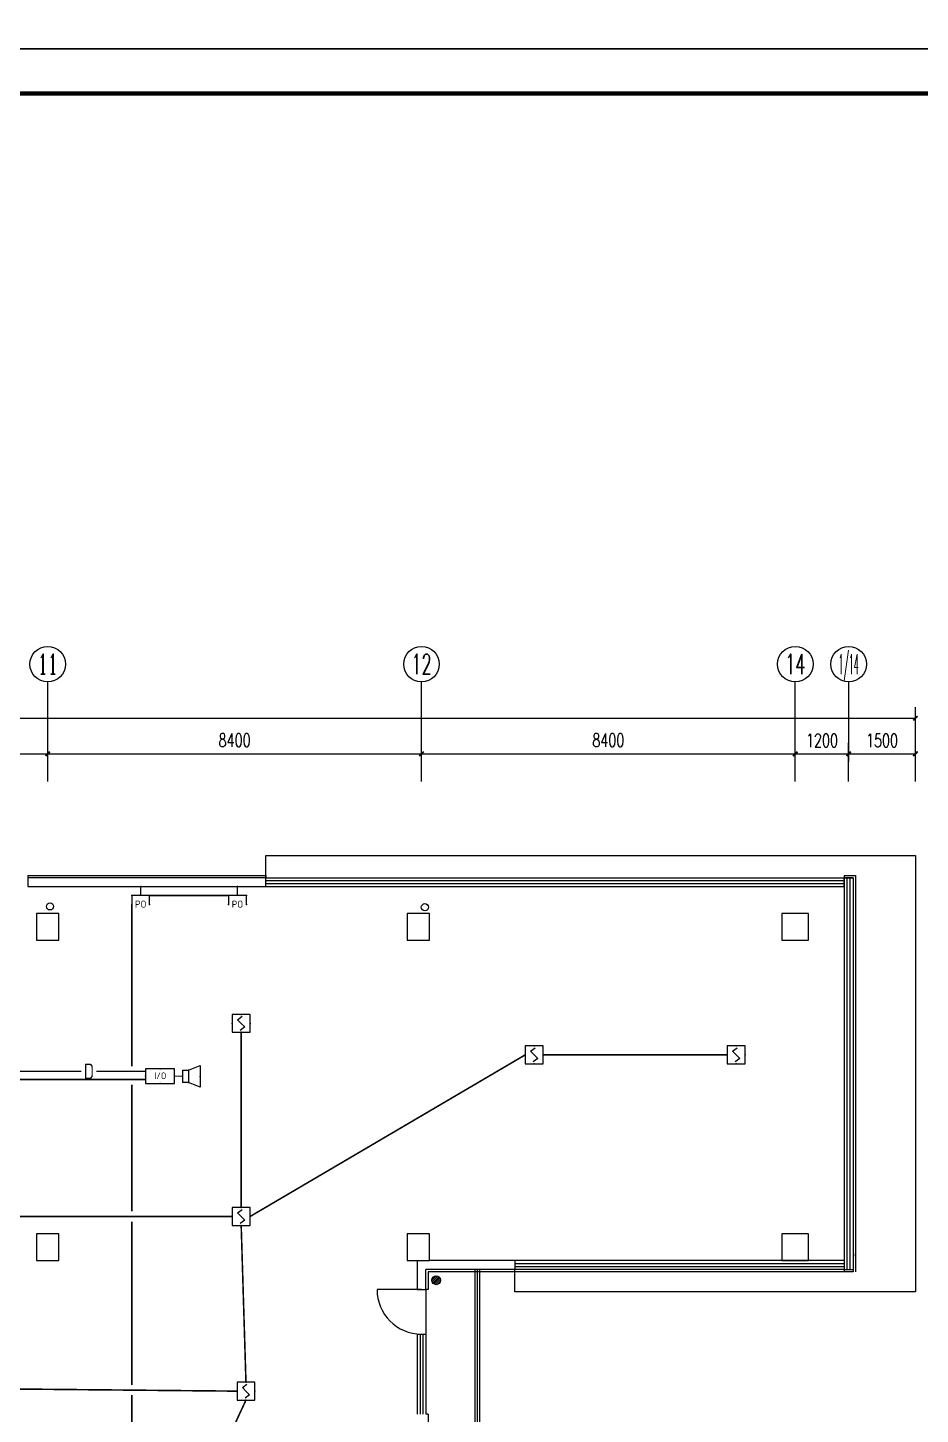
# Model space of a CAD drawing. Extents: x 2166032 to 5302137, y 581493 to 2416206.
# Drawn here: x 2620990 to 2641050, y 1002854 to 1033995 of the extents above; entities that cross this region are included whole.
import ezdxf
from ezdxf.enums import TextEntityAlignment as Align

# ---------------------------------------------------------------- set-up
doc = ezdxf.new("R2010")
doc.units = 0
doc.header["$LTSCALE"] = 1000
doc.header["$MEASUREMENT"] = 0
doc.linetypes.add('CENTER2', pattern=[1.14, 0.75, -0.13, 0.13, -0.13])
for name, color, linetype in [('3T_WOOD', 21, 'Continuous'), ('AXIS', 3, 'Continuous'), ('AXIS_TEXT', 7, 'Continuous'), ('COLUMN', 2, 'Continuous'), ('EQUIP-消防', 3, 'Continuous'), ('EQUIP-通讯', 3, 'Continuous'), ('PUB_TITLE', 137, 'Continuous'), ('S_WIN', 5, 'Continuous'), ('SIG_TEXT', 7, 'Continuous'), ('STAIR', 8, 'Continuous'), ('SURFACE', 8, 'Continuous'), ('WALL', 8, 'Continuous'), ('WINDOW', 8, 'Continuous'), ('WIRE-动力', 2, 'Continuous'), ('WIRE-消防', 4, 'Continuous'), ('WIRE-电源', 10, 'Continuous'), ('WIRE-电话', 4, 'CENTER2'), ('WIRE-网络', 6, 'Continuous'), ('屋面', 151, 'Continuous')]:
    doc.layers.add(name, color=color, linetype=linetype)
doc.styles.add('_TCH_AXIS', font='complex_.ttf')
doc.styles.add('_TEL_DIM', font='@tssdeng.shx', dxfattribs={"width": 0.8, "height": 3.5, "bigfont": '!tssdchn.shx'})
doc.styles.add('COMPLEX', font='complex_.ttf')
doc.styles.add('DIM_FONT', font='simplex_.ttf', dxfattribs={"width": 0.7})
doc.styles.get("Standard").update_dxf_attribs({"font": 'tssdeng.shx', "bigfont": 'tssdchn.shx'})
doc.dimstyles.new('DIMN', dxfattribs={"dimtxt": 300, "dimasz": 100, "dimexe": 250, "dimexo": 300, "dimgap": 150, "dimtad": 1, "dimdec": 0, "dimzin": 0, "dimdsep": 46, "dimtxsty": 'DIM_FONT', "dimblk": 'ARCHTICK', "dimcen": 0.09, "dimclrt": 7, "dimazin": 2, "dimtfac": 1, "dimtdec": 0, "dimtix": 1, "dimtmove": 2, "dimatfit": 3, "dimldrblk": 'ARCHTICK', "dimfxl": 1, "dimtolj": 1, "dimtzin": 0, "dimarcsym": 0})

# ---------------------------------------------------------------- blocks, each defined once
blk = doc.blocks.new('$equip$00001700')
for p, q in [((-0.5, 0.5), (-0.5, -0.5)), ((0.5, 0.5), (-0.5, 0.5)), ((-0.2, 0.2), (0.05, 0.4)), ((0, 0), (-0.2, 0.2)), ((0, 0), (0.2, -0.2)), ((0.5, -0.5), (0.5, 0.5)), ((-0.5, -0.5), (0.5, -0.5)), ((0.2, -0.2), (-0.05, -0.4))]:
    blk.add_line(p, q)
for p in [(-0.5, 0), (0, 0.5), (0.5, 0), (0, -0.5)]:
    blk.add_point(p)
at = {"flags": 1}
for tag, height, p in [('A', 0.00002, (0, 0)), ('B', 0.4, (0.75, -0.204))]:
    blk.add_attdef(tag, text='', height=height, dxfattribs=at).set_placement(p, align=Align.MIDDLE_CENTER)
blk = doc.blocks.new('$equip$00001366')
for p, q in [((0, 0.35), (0, -0.35)), ((0, 0.35), (0.35, 0.35)), ((0.35, 0.35), (1, 0.6)), ((0.35, 0.35), (0.35, -0.35)), ((1, 0.6), (1, -0.6)), ((0.35, -0.35), (0, -0.35)), ((1, -0.6), (0.35, -0.35))]:
    blk.add_line(p, q)
for p in [(0, 0), (0.35, 0.35), (1, 0), (0.35, -0.35)]:
    blk.add_point(p)
at = {"flags": 9}
blk.add_attdef('A', (0, 0), '', height=0.00002, dxfattribs=at)
blk = doc.blocks.new('$equip$00001926')
for p, q in [((0.65, 0.65), (-0.65, 0.65)), ((-0.65, 0.65), (-0.65, 0)), ((0.65, 0), (0.65, 0.65)), ((-0.65, 0), (0.65, 0))]:
    blk.add_line(p, q)
for p in [(0, 0.65), (-0.65, 0.325), (0, 0), (0.65, 0.325)]:
    blk.add_point(p)
at = {"color": 7, "style": '_TEL_DIM'}
blk.add_attdef('$TEXT$', text='', height=0.3, dxfattribs=at).set_placement((0.006, 0.343), align=Align.MIDDLE_CENTER)
at = {"color": 7, "style": '_TEL_DIM', "flags": 1}
blk.add_attdef('A', text='', height=0.00002, dxfattribs=at).set_placement((0, 0), align=Align.MIDDLE_CENTER)
blk = doc.blocks.new('$equip$00001847')
for p, q in [((-0.5, 0.499), (-0.5, 0.999)), ((0.5, 0.999), (0.5, 0.499)), ((0.5, 0.499), (-0.5, 0.499)), ((0, 0.5), (0, 0))]:
    blk.add_line(p, q)
for p in [(-0.5, 0.999), (0.5, 0.999), (-0.5, 0.499), (0, 0), (0.5, 0.499)]:
    blk.add_point(p)
at = {"color": 7, "style": '_TEL_DIM'}
blk.add_attdef('$TEXT$', text='', height=0.4, dxfattribs=at).set_placement((0, 0.999), align=Align.MIDDLE_CENTER)
at = {"color": 7, "style": '_TEL_DIM', "flags": 1}
blk.add_attdef('A', text='', height=0.00002, dxfattribs=at).set_placement((0, 0), align=Align.MIDDLE_CENTER)
blk = doc.blocks.new('_ArchTick')
at = {"color": 0, "linetype": 'ByBlock', "const_width": 0.4}
blk.add_lwpolyline([(-0.5, -0.5), (0.5, 0.5)], dxfattribs=at)
blk = doc.blocks.new('*D2963')
at = {"layer": 'AXIS', "color": 0, "lineweight": -2}
for p, q in [((2613040, 1017062), (2613040, 1017937)), ((2613040, 1017687), (2621440, 1017687)), ((2621440, 1017062), (2621440, 1017937))]:
    blk.add_line(p, q, dxfattribs=at)
at = {"layer": 'Defpoints', "color": 0}
for p in [(2621440, 1017687), (2613040, 1016762), (2621440, 1016762)]:
    blk.add_point(p, dxfattribs=at)
at = {"layer": 'AXIS', "color": 0, "lineweight": -2, "xscale": 100, "yscale": 100, "zscale": 100, "rotation": 180}
blk.add_blockref('_ArchTick', (2613040, 1017687), dxfattribs=at)
at = {"layer": 'AXIS', "color": 0, "lineweight": -2, "xscale": 100, "yscale": 100, "zscale": 100}
blk.add_blockref('_ArchTick', (2621440, 1017687), dxfattribs=at)
at = {"layer": 'AXIS', "color": 7, "insert": (2617240, 1017992), "char_height": 300, "attachment_point": 5, "style": 'DIM_FONT'}
blk.add_mtext('\\A1;8400', dxfattribs=at)
blk = doc.blocks.new('*D2964')
at = {"layer": 'AXIS', "color": 0, "lineweight": -2}
for p, q in [((2621440, 1017062), (2621440, 1017937)), ((2621440, 1017687), (2629840, 1017687)), ((2629840, 1017062), (2629840, 1017937))]:
    blk.add_line(p, q, dxfattribs=at)
at = {"layer": 'Defpoints', "color": 0}
for p in [(2629840, 1017687), (2621440, 1016762), (2629840, 1016762)]:
    blk.add_point(p, dxfattribs=at)
at = {"layer": 'AXIS', "color": 0, "lineweight": -2, "xscale": 100, "yscale": 100, "zscale": 100, "rotation": 180}
blk.add_blockref('_ArchTick', (2621440, 1017687), dxfattribs=at)
at = {"layer": 'AXIS', "color": 0, "lineweight": -2, "xscale": 100, "yscale": 100, "zscale": 100}
blk.add_blockref('_ArchTick', (2629840, 1017687), dxfattribs=at)
at = {"layer": 'AXIS', "color": 7, "insert": (2625640, 1017992), "char_height": 300, "attachment_point": 5, "style": 'DIM_FONT'}
blk.add_mtext('\\A1;8400', dxfattribs=at)
blk = doc.blocks.new('*D2965')
at = {"layer": 'AXIS', "color": 0, "lineweight": -2}
for p, q in [((2629840, 1017062), (2629840, 1017937)), ((2629840, 1017687), (2638240, 1017687)), ((2638240, 1017062), (2638240, 1017937))]:
    blk.add_line(p, q, dxfattribs=at)
at = {"layer": 'Defpoints', "color": 0}
for p in [(2638240, 1017687), (2629840, 1016762), (2638240, 1016762)]:
    blk.add_point(p, dxfattribs=at)
at = {"layer": 'AXIS', "color": 0, "lineweight": -2, "xscale": 100, "yscale": 100, "zscale": 100, "rotation": 180}
blk.add_blockref('_ArchTick', (2629840, 1017687), dxfattribs=at)
at = {"layer": 'AXIS', "color": 0, "lineweight": -2, "xscale": 100, "yscale": 100, "zscale": 100}
blk.add_blockref('_ArchTick', (2638240, 1017687), dxfattribs=at)
at = {"layer": 'AXIS', "color": 7, "insert": (2634040, 1017992), "char_height": 300, "attachment_point": 5, "style": 'DIM_FONT'}
blk.add_mtext('\\A1;8400', dxfattribs=at)
blk = doc.blocks.new('*D2966')
at = {"layer": 'AXIS', "color": 0, "lineweight": -2}
for p, q in [((2638240, 1017062), (2638240, 1017937)), ((2638240, 1017687), (2639440, 1017687)), ((2639440, 1017062), (2639440, 1017937))]:
    blk.add_line(p, q, dxfattribs=at)
at = {"layer": 'Defpoints', "color": 0}
for p in [(2639440, 1017687), (2638240, 1016762), (2639440, 1016762)]:
    blk.add_point(p, dxfattribs=at)
at = {"layer": 'AXIS', "color": 0, "lineweight": -2, "xscale": 100, "yscale": 100, "zscale": 100, "rotation": 180}
blk.add_blockref('_ArchTick', (2638240, 1017687), dxfattribs=at)
at = {"layer": 'AXIS', "color": 0, "lineweight": -2, "xscale": 100, "yscale": 100, "zscale": 100}
blk.add_blockref('_ArchTick', (2639440, 1017687), dxfattribs=at)
at = {"layer": 'AXIS', "color": 7, "insert": (2638840, 1017988), "char_height": 300, "attachment_point": 5, "style": 'DIM_FONT'}
blk.add_mtext('\\A1;1200', dxfattribs=at)
blk = doc.blocks.new('*D2967')
at = {"layer": 'AXIS', "color": 0, "lineweight": -2}
for p, q in [((2639440, 1017062), (2639440, 1017937)), ((2639440, 1017687), (2640940, 1017687)), ((2640940, 1017062), (2640940, 1017937))]:
    blk.add_line(p, q, dxfattribs=at)
at = {"layer": 'Defpoints', "color": 0}
for p in [(2640940, 1017687), (2639440, 1016762), (2640940, 1016762)]:
    blk.add_point(p, dxfattribs=at)
at = {"layer": 'AXIS', "color": 0, "lineweight": -2, "xscale": 100, "yscale": 100, "zscale": 100, "rotation": 180}
blk.add_blockref('_ArchTick', (2639440, 1017687), dxfattribs=at)
at = {"layer": 'AXIS', "color": 0, "lineweight": -2, "xscale": 100, "yscale": 100, "zscale": 100}
blk.add_blockref('_ArchTick', (2640940, 1017687), dxfattribs=at)
at = {"layer": 'AXIS', "color": 7, "insert": (2640190, 1017988), "char_height": 300, "attachment_point": 5, "style": 'DIM_FONT'}
blk.add_mtext('\\A1;1500', dxfattribs=at)
blk = doc.blocks.new('*D2968')
at = {"layer": 'AXIS', "color": 0, "lineweight": -2}
for p, q in [((2569640, 1017362), (2569640, 1018737)), ((2640940, 1017362), (2640940, 1018737)), ((2569640, 1018487), (2640940, 1018487))]:
    blk.add_line(p, q, dxfattribs=at)
at = {"layer": 'Defpoints', "color": 0}
for p in [(2640940, 1018487), (2569640, 1017062), (2640940, 1017062)]:
    blk.add_point(p, dxfattribs=at)
at = {"layer": 'AXIS', "color": 0, "lineweight": -2, "xscale": 100, "yscale": 100, "zscale": 100, "rotation": 180}
blk.add_blockref('_ArchTick', (2569640, 1018487), dxfattribs=at)
at = {"layer": 'AXIS', "color": 0, "lineweight": -2, "xscale": 100, "yscale": 100, "zscale": 100}
blk.add_blockref('_ArchTick', (2640940, 1018487), dxfattribs=at)
at = {"layer": 'AXIS', "color": 7, "insert": (2605290, 1018788), "char_height": 300, "attachment_point": 5, "style": 'DIM_FONT'}
blk.add_mtext('\\A1;71300', dxfattribs=at)
blk = doc.blocks.new('$TCHSYS$WIN2D')
for p, q in [((-0.5, 0.5), (0.5, 0.5)), ((-0.5, 0.5), (-0.5, -0.5)), ((0.5, 0.5), (0.5, -0.5)), ((0.5, 0.1667), (-0.5, 0.1667)), ((0.5, -0.1667), (-0.5, -0.1667)), ((-0.5, -0.5), (0.5, -0.5))]:
    blk.add_line(p, q)
blk = doc.blocks.new('_AXISO')
blk.add_circle((0, 0), 0.5)
at = {"layer": 'AXIS_TEXT', "style": 'COMPLEX', "width": 1.171875}
blk.add_attdef('A', text='', height=0.56, dxfattribs=at).set_placement((-0.25, -0.28), (0.25, -0.28), align=Align.FIT)

msp = doc.modelspace()

# ---------------------------------------------------------------- hatches: boundary and pattern name
at = {"layer": 'S_WIN'}
h = msp.add_hatch(dxfattribs=at)
h.set_pattern_fill('ANSI31', color=256, scale=20, style=0)
h.set_pattern_definition([(45, (2339969.56, 464814.625), (-22.4506403, 22.4506403), [])])
h.paths.add_polyline_path([(2630070.4, 1005865, 1), (2630270.4, 1005865, 1)])

# ---------------------------------------------------------------- linework, layer by layer
msp.add_circle((2604640.5, 1020101.3), 438608.5)
at = {"layer": '3T_WOOD'}
for p, q in [((2631040.5, 1006104.3), (2631040.5, 1002403.2)), ((2631090.5, 1006104.3), (2631090.5, 1002403.2))]:
    msp.add_line(p, q, dxfattribs=at)
at = {"layer": 'AXIS'}
for p, q in [((2621440.5, 1017505.6), (2621440.5, 1019301.3)), ((2629840.5, 1017505.6), (2629840.5, 1019301.3)), ((2638240.5, 1017505.6), (2638240.5, 1019301.3)), ((2639440.5, 1017505.6), (2639440.5, 1019301.3))]:
    msp.add_line(p, q, dxfattribs=at)
at = {"layer": 'COLUMN'}
for p, q in [((2621690.2, 1014104.4), (2621190.2, 1014104.4)), ((2621190.2, 1014104.4), (2621190.2, 1013504.3)), ((2621690.2, 1013504.3), (2621690.2, 1014104.4)), ((2630019.5, 1014104.4), (2629519.5, 1014104.4)), ((2629519.5, 1014104.4), (2629519.5, 1013504.3)), ((2630019.5, 1013504.3), (2630019.5, 1014104.4)), ((2638540.5, 1014104.3), (2637940.5, 1014104.3)), ((2637940.5, 1014104.3), (2637940.5, 1013504.1)), ((2638540.5, 1013504.1), (2638540.5, 1014104.3)), ((2621190.2, 1013504.3), (2621690.2, 1013504.3)), ((2629519.5, 1013504.3), (2630019.5, 1013504.3)), ((2637940.5, 1013504.1), (2638540.5, 1013504.1)), ((2621690.2, 1006904.4), (2621190.2, 1006904.4)), ((2621190.2, 1006904.4), (2621190.2, 1006304.3)), ((2621690.2, 1006304.3), (2621690.2, 1006904.4)), ((2630019.5, 1006904.4), (2629519.5, 1006904.4)), ((2629519.5, 1006904.4), (2629519.5, 1006304.3)), ((2630019.5, 1006304.3), (2630019.5, 1006904.4)), ((2638540.5, 1006904.3), (2637940.5, 1006904.3)), ((2637940.5, 1006904.3), (2637940.5, 1006304.1)), ((2638540.5, 1006304.1), (2638540.5, 1006904.3)), ((2621190.2, 1006304.3), (2621690.2, 1006304.3)), ((2629519.5, 1006304.3), (2630019.5, 1006304.3)), ((2637940.5, 1006304.1), (2638540.5, 1006304.1))]:
    msp.add_line(p, q, dxfattribs=at)
at = {"layer": 'PUB_TITLE'}
for points in [[(2553070.3, 1033519.6), (2658170.3, 1033519.6), (2658170.3, 1092919.6), (2553070.3, 1092919.6)], [(2553070.3, 974119.6), (2658170.3, 974119.6), (2658170.3, 1033519.6), (2553070.3, 1033519.6)]]:
    msp.add_lwpolyline(points, close=True, dxfattribs=at)
at = {"layer": 'PUB_TITLE', "const_width": 100}
msp.add_lwpolyline([(2555570.3, 975119.6), (2657170.3, 975119.6), (2657170.3, 1032519.6), (2555570.3, 1032519.6)], close=True, dxfattribs=at)
at = {"layer": 'S_WIN'}
msp.add_circle((2630170.4, 1005865), 100, dxfattribs=at)
at = {"layer": 'STAIR'}
msp.add_lwpolyline([(2626340.5, 1014904.3), (2626340.5, 1015404.3), (2639540.5, 1015404.3), (2640940.5, 1015404.3), (2640940.5, 1006104.3), (2640940.5, 1005604.3), (2631940.5, 1005604.3), (2631940.5, 1006104.3)], dxfattribs=at)
at = {"layer": 'SURFACE'}
for p, q in [((2620990.5, 1014954.3), (2620990.5, 1014904.3)), ((2620990.5, 1014954.3), (2626340.5, 1014954.3)), ((2626340.5, 1014954.3), (2626340.5, 1014904.3)), ((2639340.5, 1014954.3), (2639340.5, 1014904.3)), ((2639340.5, 1014954.3), (2639590.5, 1014954.3)), ((2639590.5, 1014954.3), (2639590.5, 1006404.3)), ((2639590.5, 1006404.3), (2639590.5, 1006454.3)), ((2639590.5, 1006454.3), (2639590.5, 1006454.3)), ((2639590.5, 1006404.3), (2639590.5, 1006054.3)), ((2629990.5, 1006054.3), (2629990.5, 1005654.3)), ((2638240.5, 1006054.3), (2629990.5, 1006054.3)), ((2639340.5, 1006054.3), (2638240.5, 1006054.3)), ((2629990.5, 1005654.3), (2629940.5, 1005654.3)), ((2629990.5, 1002854.3), (2629940.5, 1002854.3)), ((2629990.5, 1002854.3), (2629990.5, 1002454.3))]:
    msp.add_line(p, q, dxfattribs=at)
at = {"layer": 'WALL'}
for p, q in [((2626340.5, 1014904.3), (2620990.5, 1014904.3)), ((2620990.5, 1014904.3), (2620990.5, 1014704.3)), ((2626340.5, 1014704.3), (2626340.5, 1014904.3)), ((2639540.5, 1014904.3), (2639340.5, 1014904.3)), ((2639340.5, 1014904.3), (2639340.5, 1014704.3)), ((2639540.5, 1014904.3), (2639540.5, 1006404.3)), ((2620990.5, 1014704.3), (2626340.5, 1014704.3)), ((2639340.5, 1014704.3), (2639340.5, 1006304.3)), ((2629740.5, 1006304.3), (2629740.5, 1005654.3)), ((2637940.5, 1006304.3), (2630019.5, 1006304.3)), ((2639340.5, 1006304.3), (2638540.5, 1006304.3)), ((2639540.5, 1006404.3), (2639540.5, 1006054.3)), ((2629940.5, 1005654.3), (2629940.5, 1006104.3)), ((2638240.5, 1006104.3), (2629940.5, 1006104.3)), ((2631140.5, 1006104.3), (2631140.5, 1002404.3)), ((2639340.5, 1006104.3), (2638240.5, 1006104.3)), ((2639340.5, 1006104.3), (2639340.5, 1006054.3)), ((2639540.5, 1006054.3), (2639340.5, 1006054.3)), ((2629740.5, 1005654.3), (2629940.5, 1005654.3))]:
    msp.add_line(p, q, dxfattribs=at)
at = {"layer": 'WINDOW'}
for p, q in [((2629840.5, 1005654.3), (2628840.5, 1005654.3)), ((2629940.5, 1005654.3), (2629940.5, 1002854.3)), ((2629740.5, 1004654.3), (2629740.5, 1002854.3)), ((2629740.5, 1004654.3), (2629940.5, 1004654.3)), ((2629807.2, 1004654.3), (2629807.2, 1002854.3)), ((2629873.8, 1004654.3), (2629873.8, 1002854.3)), ((2629940.5, 1004654.3), (2629940.5, 1002854.3))]:
    msp.add_line(p, q, dxfattribs=at)
msp.add_arc((2629840.5, 1005654.3), 1000, 180, 270, dxfattribs=at)
at = {"layer": 'WIRE-动力', "color": 1, "linetype": 'Continuous', "const_width": 25}
msp.add_lwpolyline([(2624291, 1010448.6), (2624466.8, 1010448.6)], dxfattribs=at)
at = {"layer": 'WIRE-消防', "linetype": 'Continuous', "const_width": 35}
for points in [[(2625788.1, 1011432.5), (2625788.1, 1007496)], [(2625988.1, 1007296), (2632173, 1010927.2)], [(2632573, 1010927.2), (2636711.2, 1010927.2)], [(2625588.1, 1007296), (2617588.1, 1007296)], [(2625895.2, 1003573.5), (2625788.1, 1007096)], [(2617597.8, 1003451.3), (2625695.2, 1003373.5)], [(2624168.4, 999439.5), (2625895.2, 1003173.5)]]:
    msp.add_lwpolyline(points, dxfattribs=at)
at = {"layer": 'WIRE-电源', "linetype": 'Continuous', "const_width": 35}
for points in [[(2622197.1, 1010555.8), (2618885.6, 1010555.8)], [(2623641, 1010555.8), (2622534.6, 1010555.8)]]:
    msp.add_lwpolyline(points, dxfattribs=at)
at = {"layer": 'WIRE-电话', "linetype": 'CENTER2', "const_width": 35}
msp.add_lwpolyline([(2623641, 1010371.4), (2617500.6, 1010371.4)], dxfattribs=at)
at = {"layer": 'WIRE-网络', "linetype": 'Continuous', "const_width": 35}
for points in [[(2623329.6, 1014304.7), (2623329.6, 1010668.3)], [(2623729.6, 1014504.7), (2625504.1, 1014504.7)], [(2623329.6, 1010258.9), (2623329.6, 1007408.5)], [(2623329.6, 1007183.5), (2623329.6, 1003508.8)]]:
    msp.add_lwpolyline(points, dxfattribs=at)
msp.add_lwpolyline([(2623329.6, 1003283.8), (2623329.6, 1002102.2, -0.4142136), (2623129.6, 1001902.2), (2619970.4, 1001902.2)], format="xyb", dxfattribs=at)
at = {"layer": '屋面', "color": 6}
for centre in [(2621491.9, 1014259.9), (2629915.9, 1014242.5)]:
    msp.add_circle(centre, 80, dxfattribs=at)

# ---------------------------------------------------------------- block references
at = {"layer": 'AXIS'}
ref = msp.add_blockref('_AXISO', (2621440.5, 1019701.3), dxfattribs=dict(at, xscale=800, yscale=800, zscale=800))
ref.add_attrib('A', '11', dxfattribs={"layer": 'AXIS_TEXT', "height": 452.55, "style": '_TCH_AXIS', "width": 0.694043}).set_placement((2621214.2, 1019475.1), (2621666.8, 1019475.1), align=Align.FIT)
ref = msp.add_blockref('_AXISO', (2629840.5, 1019701.3), dxfattribs=dict(at, xscale=800, yscale=800, zscale=800))
ref.add_attrib('A', '12', dxfattribs={"layer": 'AXIS_TEXT', "height": 452.55, "style": '_TCH_AXIS', "width": 0.597514}).set_placement((2629614.2, 1019475.1), (2630066.8, 1019475.1), align=Align.FIT)
ref = msp.add_blockref('_AXISO', (2638240.5, 1019701.3), dxfattribs=dict(at, xscale=800, yscale=800, zscale=800))
ref.add_attrib('A', '14', dxfattribs={"layer": 'AXIS_TEXT', "height": 452.55, "style": '_TCH_AXIS', "width": 0.581255}).set_placement((2638014.2, 1019475.1), (2638466.8, 1019475.1), align=Align.FIT)
ref = msp.add_blockref('_AXISO', (2639440.5, 1019701.3), dxfattribs=dict(at, xscale=800, yscale=800, zscale=800))
ref.add_attrib('A', '1/14', dxfattribs={"layer": 'AXIS_TEXT', "height": 452.55, "style": '_TCH_AXIS', "width": 0.286726}).set_placement((2639214.2, 1019475.1), (2639666.8, 1019475.1), align=Align.FIT)
at = {"layer": 'EQUIP-消防', "xscale": 400, "yscale": 400, "zscale": 400}
for p in [(2625788.1, 1011632.5), (2632373, 1010927.2), (2636911.2, 1010927.2), (2625788.1, 1007296), (2625895.2, 1003373.5)]:
    msp.add_blockref('$equip$00001700', p, dxfattribs=at)
at = {"layer": 'EQUIP-消防', "color": 3, "xscale": 500, "yscale": 500, "zscale": 500}
msp.add_blockref('$equip$00001926', (2623966, 1010285.5), dxfattribs=at).add_auto_attribs({'$TEXT$': 'I/O'})
at = {"layer": 'EQUIP-通讯'}
ref = msp.add_blockref('$equip$00001847', (2623529.6, 1014704.3), dxfattribs=dict(at, xscale=-400, yscale=400, zscale=400, rotation=180))
ref.add_attrib('$TEXT$', 'PO', dxfattribs={"layer": '0', "color": 7, "height": 160, "style": '_TEL_DIM'}).set_placement((2623529.6, 1014310.8), align=Align.MIDDLE_CENTER)
ref = msp.add_blockref('$equip$00001847', (2625704.1, 1014704.3), dxfattribs=dict(at, xscale=-400, yscale=400, zscale=400, rotation=180))
ref.add_attrib('$TEXT$', 'PO', dxfattribs={"layer": '0', "color": 7, "height": 160, "style": '_TEL_DIM'}).set_placement((2625704.1, 1014310.8), align=Align.MIDDLE_CENTER)
at = {"layer": 'EQUIP-通讯', "xscale": 400, "yscale": 400, "zscale": 400}
msp.add_blockref('$equip$00001366', (2624466.8, 1010443.6), dxfattribs=at)
at = {"layer": 'WINDOW', "yscale": -200}
for p, xscale, zscale, rotation in [((2632840.5, 1014804.3), 13000, 13000, 359.9999999999985), ((2639440.5, 1010504.3), 8800, 8800, 269.9999999996252), ((2635640.5, 1006204.3), 7400, 7400, 180.0000000000016)]:
    msp.add_blockref('$TCHSYS$WIN2D', p, dxfattribs=dict(at, xscale=xscale, zscale=zscale, rotation=rotation))

# ---------------------------------------------------------------- texts
at = {"layer": 'SIG_TEXT', "style": '_TEL_DIM', "width": 0.8}
msp.add_text('D', height=350, dxfattribs=at).set_placement((2622365.8, 1010555.8), align=Align.MIDDLE_CENTER)

# ---------------------------------------------------------------- dimensions: what is measured, and where the dimension line sits
at = {"layer": 'AXIS'}
for p1, p2, distance, picture, middle in [((2569640.5, 1017062.3), (2640940.5, 1017062.3), 1424.8, '*D2968', (2605290.5, 1018788.5)), ((2613040.5, 1016762.3), (2621440.5, 1016762.3), 924.8, '*D2963', (2617240.5, 1017991.9)), ((2621440.5, 1016762.3), (2629840.5, 1016762.3), 924.8, '*D2964', (2625640.5, 1017991.9)), ((2629840.5, 1016762.3), (2638240.5, 1016762.3), 924.8, '*D2965', (2634040.5, 1017991.9)), ((2638240.5, 1016762.3), (2639440.5, 1016762.3), 924.8, '*D2966', (2638840.5, 1017988.5)), ((2639440.5, 1016762.3), (2640940.5, 1016762.3), 924.8, '*D2967', (2640190.5, 1017988.5))]:
    dim = msp.add_aligned_dim(p1=p1, p2=p2, distance=distance, dimstyle='DIMN', dxfattribs=at)
    dim.commit()
    dim.dimension.update_dxf_attribs({"geometry": picture, "text_midpoint": middle})

doc.saveas('drawing.dxf')
